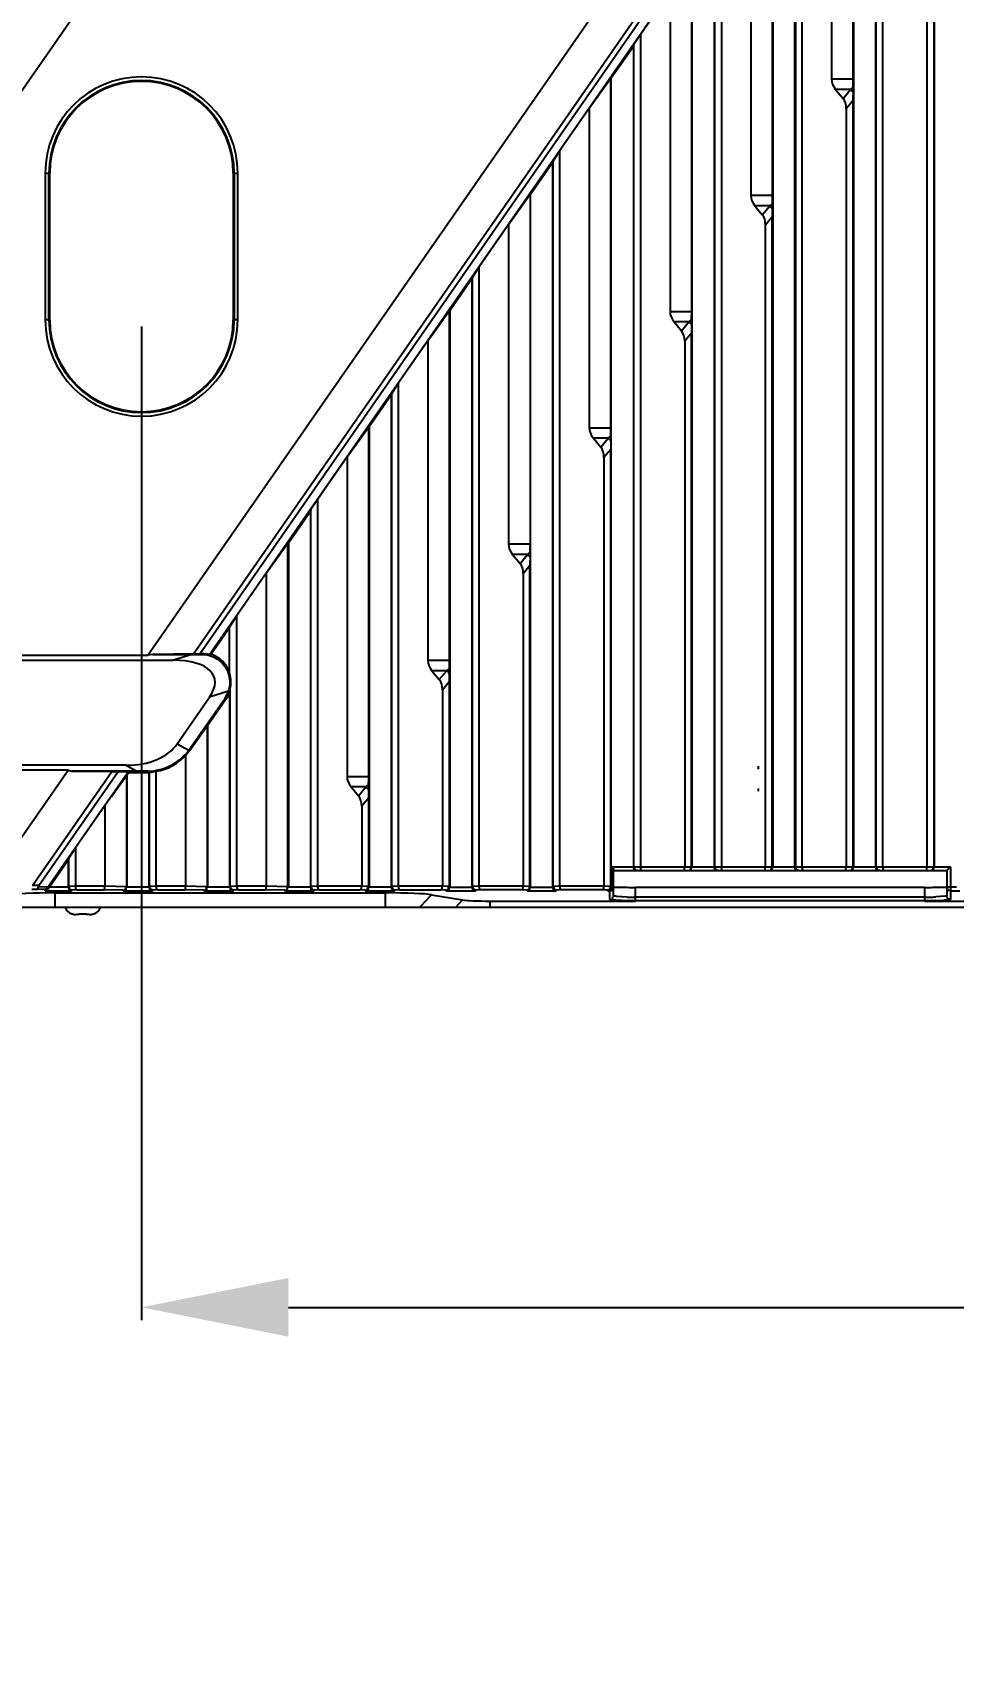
# Model space of a CAD drawing. Header units: millimetres. Extents: x 389 to 17466, y 310 to 5904.
# Drawn here: x 4587.7 to 4713.1, y 1050.6 to 1272.6 of the extents above; entities that cross this region are included whole.
import ezdxf

# ---------------------------------------------------------------- set-up
doc = ezdxf.new("R2010")
doc.units = ezdxf.units.MM
doc.layers.add('DIKE-5_20833-YOUDIM', color=7, linetype='Continuous')
doc.styles.get("Standard").update_dxf_attribs({"font": 'arial.ttf'})
doc.dimstyles.new('DIMSTYLE_14', dxfattribs={"dimtxt": 30, "dimasz": 20, "dimexe": 1.75, "dimexo": 0.875, "dimgap": 2, "dimtad": 1, "dimzin": 9, "dimdsep": 46, "dimtxsty": 'Standard', "dimblk": '_FILLED', "dimcen": 0.09, "dimadec": 0, "dimazin": 0, "dimtp": 0.05, "dimtm": 0.05, "dimtfac": 1, "dimtofl": 0, "dimtmove": 0, "dimatfit": 3, "dimldrblk": '_FILLED', "dimfxl": 1, "dimtolj": 1, "dimarcsym": 0})

# ---------------------------------------------------------------- blocks, each defined once
blk = doc.blocks.new('_FILLED')
at = {"color": 0, "linetype": 'ByBlock'}
blk.add_solid([(0, 0), (-1, 0.2), (-1, -0.2)], dxfattribs=at)
blk = doc.blocks.new('*D43')
at = {"layer": 'Defpoints', "color": 0, "linetype": 'Continuous', "transparency": 16777216}
for p in [(4602.54, 1233.48), (5096.54, 1233.48), (5096.54, 1098.98)]:
    blk.add_point(p, dxfattribs=at)
at = {"layer": 'DIKE-5_20833-YOUDIM', "color": 0, "linetype": 'Continuous', "lineweight": -2, "transparency": 16777216}
for p, q in [((4602.54, 1232.61), (4602.54, 1097.23)), ((5096.54, 1232.61), (5096.54, 1097.23)), ((4622.54, 1098.98), (5076.54, 1098.98))]:
    blk.add_line(p, q, dxfattribs=at)
at = {"layer": 'DIKE-5_20833-YOUDIM', "color": 0, "linetype": 'Continuous', "lineweight": -2, "transparency": 16777216, "xscale": 20, "yscale": 20, "zscale": 20, "rotation": 180}
blk.add_blockref('_FILLED', (4602.54, 1098.98), dxfattribs=at)
at = {"layer": 'DIKE-5_20833-YOUDIM', "color": 0, "linetype": 'Continuous', "lineweight": -2, "transparency": 16777216, "xscale": 20, "yscale": 20, "zscale": 20}
blk.add_blockref('_FILLED', (5096.54, 1098.98), dxfattribs=at)
at = {"layer": 'DIKE-5_20833-YOUDIM', "color": 0, "linetype": 'Continuous', "transparency": 16777216, "insert": (4849.54, 1120.4), "char_height": 30, "attachment_point": 5}
blk.add_mtext('\\A1;494 [1\'-7 1/2"]', dxfattribs=at)

msp = doc.modelspace()

# ---------------------------------------------------------------- linework, layer by layer
at = {"color": 7, "linetype": 'Continuous'}
for p, q in [((4532.5668, 1187.4964), (4799.9646, 1572.4123)), ((4603.3982, 1187.798), (4742.044, 1387.3769)), ((4609.6208, 1187.9917), (4742.2567, 1378.9194)), ((4610.4732, 1187.9917), (4742.8182, 1378.5008)), ((4611.7868, 1187.8911), (4743.7652, 1377.8724)), ((4710.5375, 1329.7545), (4710.5375, 1158.982)), ((4703.5375, 1158.982), (4703.5375, 1319.9077)), ((4702.5375, 1318.2386), (4702.5375, 1158.982)), ((4702.6205, 1158.982), (4702.6205, 1318.5034)), ((4699.4837, 1266.2645), (4699.4837, 1313.937)), ((4699.5375, 1313.9201), (4699.5375, 1158.982)), ((4696.5375, 1309.8313), (4696.5375, 1266.2674)), ((4692.5375, 1158.982), (4692.5375, 1304.0734)), ((4691.5375, 1158.982), (4691.5375, 1302.4042)), ((4691.6205, 1302.669), (4691.6205, 1158.982)), ((4688.4837, 1250.4301), (4688.4837, 1298.1026)), ((4688.5375, 1298.0858), (4688.5375, 1158.982)), ((4685.5375, 1293.9969), (4685.5375, 1250.433)), ((4681.5375, 1288.239), (4681.5375, 1158.982)), ((4680.5375, 1286.5699), (4680.5375, 1158.982)), ((4680.6205, 1158.982), (4680.6205, 1286.8347)), ((4677.4837, 1234.5957), (4677.4837, 1282.2683)), ((4677.5375, 1158.982), (4677.5375, 1282.2514)), ((4710.4546, 1279.1621), (4710.4546, 1158.982)), ((4674.5375, 1278.1626), (4670.5375, 1272.4046)), ((4674.5375, 1278.1626), (4674.5375, 1234.5986)), ((4709.5375, 1278.0761), (4709.5375, 1158.982)), ((4670.5375, 1272.4046), (4669.6205, 1271.0003)), ((4670.5375, 1158.982), (4670.5375, 1272.4046)), ((4669.5375, 1270.7355), (4666.5375, 1266.417)), ((4669.6205, 1271.0003), (4669.5375, 1270.7355)), ((4669.5375, 1270.7355), (4669.5375, 1158.982)), ((4669.6205, 1158.982), (4669.6205, 1271.0003)), ((4663.5375, 1262.3282), (4666.4837, 1266.4339)), ((4666.4837, 1218.7614), (4666.4837, 1266.4339)), ((4666.4837, 1266.4339), (4666.5375, 1266.417)), ((4666.5375, 1156.2488), (4666.5375, 1266.417)), ((4699.4837, 1266.2645), (4696.5375, 1266.2674)), ((4697.0924, 1264.8799), (4698.1016, 1263.6583)), ((4699.1108, 1264.878), (4697.0924, 1264.8799)), ((4698.1016, 1263.6583), (4699.1108, 1264.878)), ((4699.4546, 1263.35), (4698.5375, 1262.2417)), ((4699.1108, 1264.878), (4699.4741, 1265.1451)), ((4699.4546, 1263.3277), (4699.4546, 1158.982)), ((4663.5375, 1262.3282), (4659.5375, 1256.5703)), ((4663.5375, 1262.3282), (4663.5375, 1218.7643)), ((4698.5375, 1262.2417), (4698.5375, 1158.982)), ((4658.5375, 1254.9011), (4655.5375, 1250.5827)), ((4658.6205, 1255.166), (4658.5375, 1254.9011)), ((4658.5375, 1254.9011), (4658.5375, 1156.2239)), ((4659.5375, 1256.5703), (4658.6205, 1255.166)), ((4658.6205, 1156.3146), (4658.6205, 1255.166)), ((4659.5375, 1156.355), (4659.5375, 1256.5703)), ((4589.4241, 1253.482), (4589.4241, 1233.482)), ((4589.4241, 1253.482), (4590.0375, 1253.482)), ((4589.9198, 1233.482), (4589.9198, 1253.482)), ((4590.0375, 1233.482), (4590.0375, 1253.482)), ((4615.0375, 1253.482), (4615.0375, 1233.482)), ((4615.0375, 1253.482), (4615.6509, 1253.482)), ((4615.1553, 1253.482), (4615.1553, 1233.482)), ((4615.6509, 1233.482), (4615.6509, 1253.482)), ((4652.5375, 1246.4938), (4655.4837, 1250.5995)), ((4655.4837, 1250.5995), (4655.4837, 1202.9209)), ((4655.4837, 1250.5995), (4655.5375, 1250.5827)), ((4655.5375, 1156.2239), (4655.5375, 1250.5827)), ((4688.4837, 1250.4301), (4685.5375, 1250.433)), ((4686.0924, 1249.0456), (4687.1016, 1247.8239)), ((4688.1108, 1249.0436), (4686.0924, 1249.0456)), ((4687.1016, 1247.8239), (4688.1108, 1249.0436)), ((4688.1108, 1249.0436), (4688.4741, 1249.3107)), ((4652.5375, 1246.4938), (4648.5375, 1240.7359)), ((4652.5375, 1246.4938), (4652.5375, 1202.9299)), ((4688.4546, 1247.5157), (4687.5375, 1246.4074)), ((4687.5375, 1158.982), (4687.5375, 1246.4074)), ((4688.4546, 1158.982), (4688.4546, 1247.4934)), ((4647.5375, 1239.0668), (4644.5375, 1234.7483)), ((4647.6205, 1239.3316), (4647.5375, 1239.0668)), ((4647.5375, 1239.0668), (4647.5375, 1156.2239)), ((4648.5375, 1240.7359), (4647.6205, 1239.3316)), ((4647.6205, 1156.3146), (4647.6205, 1239.3316)), ((4648.5375, 1156.355), (4648.5375, 1240.7359)), ((4641.5375, 1230.6595), (4644.4837, 1234.7652)), ((4644.4837, 1187.0926), (4644.4837, 1234.7652)), ((4644.4837, 1234.7652), (4644.5375, 1234.7483)), ((4644.5375, 1234.7483), (4644.5375, 1156.2239)), ((4677.4837, 1234.5957), (4674.5375, 1234.5986)), ((4590.0375, 1233.482), (4589.4241, 1233.482)), ((4615.6509, 1233.482), (4615.0375, 1233.482)), ((4675.0924, 1233.2112), (4676.1016, 1231.9895)), ((4677.1108, 1233.2092), (4675.0924, 1233.2112)), ((4676.1016, 1231.9895), (4677.1108, 1233.2092)), ((4677.1108, 1233.2092), (4677.4741, 1233.4764)), ((4641.5375, 1230.6595), (4637.5375, 1224.9015)), ((4641.5375, 1230.6595), (4641.5375, 1187.0955)), ((4677.4546, 1231.6813), (4676.5375, 1230.573)), ((4676.5375, 1230.573), (4676.5375, 1158.982)), ((4677.4546, 1158.982), (4677.4546, 1231.659)), ((4636.6205, 1223.4972), (4636.5375, 1223.2324)), ((4637.5375, 1224.9015), (4636.6205, 1223.4972)), ((4636.6205, 1156.3317), (4636.6205, 1223.4972)), ((4637.5375, 1156.3626), (4637.5375, 1224.9015)), ((4636.5375, 1223.2324), (4633.5375, 1218.9139)), ((4636.5375, 1223.2324), (4636.5375, 1156.2488)), ((4630.5375, 1214.8251), (4633.4837, 1218.9308)), ((4633.4837, 1171.2583), (4633.4837, 1218.9308)), ((4633.5375, 1218.9139), (4633.4837, 1218.9308)), ((4633.5375, 1218.9139), (4633.5375, 1156.2239)), ((4666.4837, 1218.7614), (4663.5375, 1218.7643)), ((4664.0924, 1217.3768), (4665.1016, 1216.1552)), ((4666.1108, 1217.3749), (4664.0924, 1217.3768)), ((4665.1016, 1216.1552), (4666.1108, 1217.3749)), ((4666.1108, 1217.3749), (4666.4741, 1217.642)), ((4630.5375, 1214.8251), (4626.5375, 1209.0672)), ((4630.5375, 1214.8251), (4630.5375, 1171.2612)), ((4666.4546, 1215.8469), (4665.5375, 1214.7387)), ((4665.5375, 1214.7387), (4665.5375, 1156.355)), ((4666.4546, 1156.3317), (4666.4546, 1215.8246)), ((4626.5375, 1209.0672), (4625.6205, 1207.6629)), ((4626.5375, 1156.3626), (4626.5375, 1209.0672)), ((4625.5375, 1207.398), (4622.5375, 1203.0796)), ((4625.6205, 1207.6629), (4625.5375, 1207.398)), ((4625.5375, 1207.398), (4625.5375, 1156.2488)), ((4625.6205, 1156.3317), (4625.6205, 1207.6629)), ((4619.5375, 1198.9908), (4622.4837, 1203.0964)), ((4622.4837, 1156.2805), (4622.4837, 1203.0964)), ((4622.4837, 1203.0964), (4622.5375, 1203.0796)), ((4622.5375, 1203.0796), (4622.5375, 1156.2239)), ((4655.4837, 1202.927), (4652.5375, 1202.9299)), ((4653.0924, 1201.5425), (4654.1016, 1200.3208)), ((4655.1108, 1201.5405), (4653.0924, 1201.5425)), ((4654.1016, 1200.3208), (4655.1108, 1201.5405)), ((4655.1108, 1201.5405), (4655.4741, 1201.8076)), ((4619.5375, 1198.9908), (4615.5375, 1193.2328)), ((4619.5375, 1198.9908), (4619.5375, 1156.3577)), ((4655.4546, 1200.0126), (4654.5375, 1198.9043)), ((4654.5375, 1198.9043), (4654.5375, 1156.355)), ((4655.4546, 1156.3317), (4655.4546, 1199.9903)), ((4615.5375, 1193.2328), (4614.5375, 1191.7015)), ((4615.5375, 1156.3626), (4615.5375, 1193.2328)), ((4614.5375, 1191.5637), (4612.0179, 1187.9367)), ((4614.5375, 1185.3584), (4614.5375, 1191.7015)), ((4551.055, 1187.798), (4603.3982, 1187.798)), ((4604.0855, 1187.9287), (4603.3982, 1187.798)), ((4609.6208, 1187.9917), (4604.0855, 1187.9287)), ((4604.0855, 1187.9287), (4609.2666, 1187.9287)), ((4606.7719, 1187.1313), (4609.2666, 1187.9287)), ((4609.6208, 1187.9917), (4610.4732, 1187.9917)), ((4610.7855, 1187.9984), (4610.4732, 1187.9917)), ((4610.7855, 1187.9984), (4610.7855, 1187.9318)), ((4553.0269, 1187.1313), (4606.7719, 1187.1313)), ((4644.4837, 1187.0926), (4641.5375, 1187.0955)), ((4642.0924, 1185.7081), (4643.1016, 1184.4865)), ((4644.1108, 1185.7061), (4642.0924, 1185.7081)), ((4643.1016, 1184.4865), (4644.1108, 1185.7061)), ((4644.1108, 1185.7061), (4644.4741, 1185.9733)), ((4644.4546, 1184.1782), (4643.5375, 1183.0699)), ((4644.4546, 1184.1559), (4644.4546, 1156.3317)), ((4607.412, 1175.7649), (4611.7947, 1182.0779)), ((4609.0031, 1174.8955), (4613.9093, 1181.9627)), ((4614.0713, 1181.8503), (4611.5375, 1178.2004)), ((4614.3807, 1182.9045), (4611.7947, 1182.0779)), ((4613.9093, 1181.9627), (4614.0713, 1181.8503)), ((4614.5375, 1182.7449), (4614.5375, 1156.2488)), ((4614.6205, 1156.3317), (4614.6205, 1183.2075)), ((4643.5375, 1183.0699), (4643.5375, 1156.3626)), ((4609.1386, 1174.8796), (4611.4837, 1178.1858)), ((4611.4837, 1178.1858), (4611.5375, 1178.2004)), ((4611.4837, 1178.1858), (4611.4837, 1156.3026)), ((4611.5375, 1178.2004), (4611.5375, 1156.2239)), ((4607.412, 1175.7649), (4609.0031, 1174.8955)), ((4609.1386, 1174.8796), (4609.0397, 1174.9483)), ((4600.4145, 1172.8277), (4551.1458, 1172.8277)), ((4601.8023, 1172.0304), (4600.4145, 1172.8277)), ((4608.5375, 1174.146), (4608.5375, 1156.3577)), ((4686.5874, 1172.4612), (4686.5874, 1172.6813)), ((4592.5354, 1172.1611), (4551.4946, 1172.1611)), ((4581.6824, 1156.5384), (4592.5354, 1172.1611)), ((4587.6977, 1156.4336), (4598.4889, 1171.9674)), ((4588.55, 1156.4336), (4599.3413, 1171.9674)), ((4589.7846, 1156.2193), (4600.7035, 1171.9369)), ((4592.5354, 1172.1611), (4593.0412, 1172.0304)), ((4601.8023, 1172.0304), (4593.0412, 1172.0304)), ((4593.0412, 1172.0304), (4598.4889, 1171.9674)), ((4598.4422, 1168.5828), (4600.4837, 1171.4277)), ((4598.4889, 1171.9674), (4599.3413, 1171.9674)), ((4599.3413, 1171.9674), (4600.7035, 1171.9369)), ((4600.4837, 1171.4277), (4600.4837, 1156.3026)), ((4600.4837, 1171.4277), (4600.5375, 1171.4108)), ((4600.8271, 1171.8277), (4600.5375, 1171.4108)), ((4600.5375, 1171.4108), (4600.5375, 1156.2239)), ((4600.7035, 1171.9369), (4600.8271, 1171.8277)), ((4600.8271, 1171.8277), (4603.5375, 1171.8277)), ((4603.4515, 1172.0259), (4603.4515, 1171.8771)), ((4603.6205, 1171.883), (4603.4515, 1171.8771)), ((4603.6205, 1171.883), (4603.5375, 1171.8277)), ((4603.5375, 1171.8277), (4603.5375, 1156.2488)), ((4603.6205, 1156.3317), (4603.6205, 1171.883)), ((4604.5375, 1156.3626), (4604.5375, 1172.0009)), ((4633.4837, 1171.2583), (4630.5375, 1171.2612)), ((4633.1108, 1169.8718), (4633.4741, 1170.1389)), ((4598.4216, 1168.5946), (4598.4422, 1168.5828)), ((4631.0924, 1169.8737), (4632.1016, 1168.6521)), ((4633.1108, 1169.8718), (4631.0924, 1169.8737)), ((4632.1016, 1168.6521), (4633.1108, 1169.8718)), ((4633.4546, 1168.3439), (4632.5375, 1167.2356)), ((4633.4546, 1168.3216), (4633.4546, 1156.3317)), ((4686.5874, 1169.2828), (4686.5874, 1169.5029)), ((4597.5375, 1167.322), (4593.5375, 1161.5641)), ((4597.5375, 1167.322), (4597.5375, 1156.3577)), ((4632.5375, 1167.2356), (4632.5375, 1156.3626)), ((4592.6205, 1160.1598), (4593.5375, 1161.5641)), ((4593.5375, 1161.5641), (4593.5375, 1156.3626)), ((4592.5375, 1159.8949), (4589.9873, 1156.2239)), ((4592.6205, 1160.1598), (4592.5375, 1159.8949)), ((4592.5375, 1159.8949), (4592.5375, 1156.2488)), ((4592.6205, 1156.3317), (4592.6205, 1160.1598)), ((4666.6375, 1158.982), (4669.5375, 1158.982)), ((4666.6375, 1156.2397), (4666.6375, 1158.982)), ((4669.6205, 1158.982), (4677.4546, 1158.982)), ((4677.5375, 1158.982), (4680.5375, 1158.982)), ((4680.6205, 1158.982), (4688.4546, 1158.982)), ((4688.5375, 1158.982), (4691.5375, 1158.982)), ((4691.6205, 1158.982), (4699.4546, 1158.982)), ((4699.5375, 1158.982), (4702.5375, 1158.982)), ((4702.6205, 1158.982), (4710.4546, 1158.982)), ((4710.5375, 1158.982), (4712.7375, 1158.982)), ((4712.2375, 1158.482), (4712.7375, 1158.982)), ((4712.7375, 1158.982), (4712.7375, 1154.5455)), ((4666.8375, 1155.0448), (4666.8375, 1158.582)), ((4666.8375, 1158.482), (4670.012, 1158.482)), ((4669.6022, 1158.73), (4669.6401, 1158.8904)), ((4670.1097, 1158.482), (4676.9653, 1158.482)), ((4670.5633, 1158.7404), (4670.5857, 1158.8906)), ((4676.5117, 1158.7404), (4676.4894, 1158.8906)), ((4677.063, 1158.482), (4681.012, 1158.482)), ((4677.4728, 1158.73), (4677.435, 1158.8904)), ((4680.6022, 1158.73), (4680.6401, 1158.8904)), ((4681.1097, 1158.482), (4687.9653, 1158.482)), ((4681.5633, 1158.7404), (4681.5857, 1158.8906)), ((4687.5117, 1158.7404), (4687.4894, 1158.8906)), ((4688.063, 1158.482), (4692.012, 1158.482)), ((4688.4728, 1158.73), (4688.435, 1158.8904)), ((4691.6022, 1158.73), (4691.6401, 1158.8904)), ((4692.1097, 1158.482), (4698.9653, 1158.482)), ((4692.5633, 1158.7404), (4692.5857, 1158.8906)), ((4698.5117, 1158.7404), (4698.4894, 1158.8906)), ((4699.063, 1158.482), (4703.012, 1158.482)), ((4699.4728, 1158.73), (4699.435, 1158.8904)), ((4702.6022, 1158.73), (4702.6401, 1158.8904)), ((4703.1097, 1158.482), (4709.9653, 1158.482)), ((4703.5633, 1158.7404), (4703.5857, 1158.8906)), ((4709.5117, 1158.7404), (4709.4894, 1158.8906)), ((4710.063, 1158.482), (4712.2375, 1158.482)), ((4710.4728, 1158.73), (4710.435, 1158.8904)), ((4712.2375, 1158.482), (4712.2375, 1155.0448)), ((4587.5804, 1155.9343), (4588.343, 1155.9343)), ((4588.55, 1156.4336), (4587.6977, 1156.4336)), ((4589.3172, 1155.9012), (4588.343, 1155.9343)), ((4589.7846, 1156.2193), (4588.4809, 1156.2635)), ((4589.3172, 1155.9012), (4589.4096, 1155.7246)), ((4589.4096, 1155.7246), (4593.012, 1155.7246)), ((4589.7214, 1156.127), (4589.7846, 1156.2193)), ((4589.8087, 1155.96), (4589.7214, 1156.127)), ((4592.5375, 1156.2239), (4589.9873, 1156.2239)), ((4590.7591, 1153.482), (4590.7591, 1155.4324)), ((4590.7591, 1155.4324), (4635.7571, 1155.4324)), ((4592.6205, 1156.3317), (4592.5375, 1156.2488)), ((4593.5375, 1156.3626), (4592.6205, 1156.3146)), ((4593.012, 1155.7246), (4593.1097, 1155.8224)), ((4593.7446, 1155.8556), (4593.1097, 1155.8224)), ((4597.5375, 1156.355), (4593.5375, 1156.355)), ((4593.7446, 1155.8556), (4597.4195, 1155.8556)), ((4599.9996, 1155.788), (4597.4195, 1155.8556)), ((4600.4837, 1156.2805), (4597.5375, 1156.3577)), ((4599.9996, 1155.788), (4600.063, 1155.7246)), ((4600.063, 1155.7246), (4604.012, 1155.7246)), ((4600.5375, 1156.2488), (4600.4837, 1156.3026)), ((4603.5375, 1156.2239), (4600.5375, 1156.2239)), ((4603.6205, 1156.3317), (4603.5375, 1156.2488)), ((4604.5375, 1156.3626), (4603.6205, 1156.3146)), ((4604.012, 1155.7246), (4604.1097, 1155.8224)), ((4604.7446, 1155.8556), (4604.1097, 1155.8224)), ((4608.5375, 1156.355), (4604.5375, 1156.355)), ((4604.7446, 1155.8556), (4608.4195, 1155.8556)), ((4610.9996, 1155.788), (4608.4195, 1155.8556)), ((4611.4837, 1156.2805), (4608.5375, 1156.3577)), ((4610.9996, 1155.788), (4611.063, 1155.7246)), ((4611.063, 1155.7246), (4615.012, 1155.7246)), ((4611.5375, 1156.2488), (4611.4837, 1156.3026)), ((4614.5375, 1156.2239), (4611.5375, 1156.2239)), ((4614.6205, 1156.3317), (4614.5375, 1156.2488)), ((4615.5375, 1156.3626), (4614.6205, 1156.3146)), ((4615.012, 1155.7246), (4615.1097, 1155.8224)), ((4615.7446, 1155.8556), (4615.1097, 1155.8224)), ((4619.5375, 1156.355), (4615.5375, 1156.355)), ((4615.7446, 1155.8556), (4619.4195, 1155.8556)), ((4621.9996, 1155.788), (4619.4195, 1155.8556)), ((4622.4837, 1156.2805), (4619.5375, 1156.3577)), ((4621.9996, 1155.788), (4622.063, 1155.7246)), ((4622.063, 1155.7246), (4626.012, 1155.7246)), ((4622.5375, 1156.2488), (4622.4837, 1156.3026)), ((4625.5375, 1156.2239), (4622.5375, 1156.2239)), ((4625.6205, 1156.3317), (4625.5375, 1156.2488)), ((4626.5375, 1156.3626), (4625.6205, 1156.3146)), ((4626.012, 1155.7246), (4626.1097, 1155.8224)), ((4626.7446, 1155.8556), (4626.1097, 1155.8224)), ((4632.5375, 1156.355), (4626.5375, 1156.355)), ((4626.7446, 1155.8556), (4632.3304, 1155.8556)), ((4632.9653, 1155.8224), (4632.3304, 1155.8556)), ((4633.4546, 1156.3146), (4632.5375, 1156.3626)), ((4632.9653, 1155.8224), (4633.063, 1155.7246)), ((4633.063, 1155.7246), (4637.012, 1155.7246)), ((4633.5375, 1156.2488), (4633.4546, 1156.3317)), ((4636.5375, 1156.2239), (4633.5375, 1156.2239)), ((4635.7571, 1153.482), (4635.7571, 1155.4324)), ((4636.6205, 1156.3317), (4636.5375, 1156.2488)), ((4637.5375, 1156.3626), (4636.6205, 1156.3146)), ((4637.012, 1155.7246), (4637.1097, 1155.8224)), ((4637.7446, 1155.8556), (4637.1097, 1155.8224)), ((4643.5375, 1156.355), (4637.5375, 1156.355)), ((4637.7446, 1155.8556), (4643.3304, 1155.8556)), ((4642.059, 1155.1884), (4640.4555, 1153.482)), ((4642.059, 1155.1884), (4646.2705, 1154.4722)), ((4643.9653, 1155.8224), (4643.3304, 1155.8556)), ((4644.4546, 1156.3146), (4643.5375, 1156.3626)), ((4644.063, 1155.7246), (4643.9653, 1155.8224)), ((4644.063, 1155.7246), (4648.012, 1155.7246)), ((4644.5375, 1156.2488), (4644.4546, 1156.3317)), ((4644.5375, 1156.2239), (4647.5375, 1156.2239)), ((4645.3401, 1153.482), (4646.2705, 1154.4722)), ((4647.5375, 1156.2488), (4647.6205, 1156.3317)), ((4648.5375, 1156.3626), (4647.6205, 1156.3146)), ((4648.012, 1155.7246), (4648.1097, 1155.8224)), ((4648.7446, 1155.8556), (4648.1097, 1155.8224)), ((4654.5375, 1156.355), (4648.5375, 1156.355)), ((4654.3304, 1155.8556), (4648.7446, 1155.8556)), ((4654.9653, 1155.8224), (4654.3304, 1155.8556)), ((4655.4546, 1156.3146), (4654.5375, 1156.3626)), ((4655.063, 1155.7246), (4654.9653, 1155.8224)), ((4655.063, 1155.7246), (4659.012, 1155.7246)), ((4655.5375, 1156.2488), (4655.4546, 1156.3317)), ((4655.5375, 1156.2239), (4658.5375, 1156.2239)), ((4658.6205, 1156.3317), (4658.5375, 1156.2488)), ((4659.5375, 1156.3626), (4658.6205, 1156.3146)), ((4659.1097, 1155.8224), (4659.012, 1155.7246)), ((4659.7446, 1155.8556), (4659.1097, 1155.8224)), ((4665.5375, 1156.355), (4659.5375, 1156.355)), ((4665.3304, 1155.8556), (4659.7446, 1155.8556)), ((4665.9653, 1155.8224), (4665.3304, 1155.8556)), ((4666.4546, 1156.3146), (4665.5375, 1156.3626)), ((4666.0481, 1155.7395), (4665.9653, 1155.8224)), ((4666.0481, 1155.7395), (4666.3375, 1155.7395)), ((4666.3375, 1154.5455), (4666.3375, 1155.8469)), ((4666.4422, 1154.5009), (4666.3375, 1154.5455)), ((4666.3915, 1156.0863), (4666.3409, 1156.2301)), ((4666.5125, 1156.0925), (4666.4451, 1155.9593)), ((4666.5375, 1156.2488), (4666.5125, 1156.0925)), ((4666.6076, 1156.1091), (4666.6375, 1156.2397)), ((4666.6375, 1156.2397), (4666.8375, 1156.2397)), ((4668.7134, 1154.8747), (4667.2377, 1154.9532)), ((4709.2375, 1156.1916), (4669.8375, 1156.1916)), ((4669.8375, 1154.362), (4669.8375, 1156.1916)), ((4709.2375, 1154.8613), (4669.8375, 1154.8613)), ((4709.2375, 1154.362), (4709.2375, 1156.1916)), ((4712.0162, 1154.9756), (4710.7272, 1154.8856)), ((4712.2375, 1155.0448), (4712.0162, 1154.9756)), ((4713.5375, 1156.2239), (4712.2375, 1156.2239)), ((4712.2903, 1154.8215), (4712.2375, 1155.0448)), ((4712.3059, 1155.9719), (4712.3684, 1156.1209)), ((4712.7375, 1155.7246), (4712.5796, 1155.7502)), ((4712.7375, 1155.7246), (4714.012, 1155.7246)), ((4561.0375, 1153.482), (4744.5375, 1153.482)), ((4593.0375, 1152.5678), (4593.0375, 1152.5992)), ((4594.0375, 1152.482), (4593.6715, 1152.482)), ((4594.0375, 1152.482), (4594.0375, 1152.5992)), ((4595.0375, 1152.5992), (4595.0375, 1152.482)), ((4595.4035, 1152.482), (4595.0375, 1152.482)), ((4596.0375, 1152.5992), (4596.0375, 1152.5678)), ((4650.0386, 1154.3263), (4669.8375, 1154.3263)), ((4650.0386, 1153.482), (4650.0386, 1154.3263)), ((4669.8375, 1154.362), (4667.8798, 1154.3934)), ((4709.2375, 1154.362), (4669.8375, 1154.362)), ((4711.1923, 1154.3933), (4709.2375, 1154.362)), ((4709.2375, 1154.3263), (4744.5375, 1154.3263))]:
    msp.add_line(p, q, dxfattribs=at)
for points in [[(4588.4809, 1156.2635), (4588.4846, 1156.2945), (4588.5068, 1156.3584), (4588.5437, 1156.4244)], [(4666.0481, 1155.7395), (4666.1049, 1155.7449), (4666.1625, 1155.7575), (4666.2206, 1155.778), (4666.2782, 1155.8067), (4666.3375, 1155.8469)], [(4666.3375, 1155.8469), (4666.3938, 1155.8975), (4666.4451, 1155.9592)], [(4666.4451, 1155.9593), (4666.5363, 1156.0147), (4666.6076, 1156.1091)]]:
    msp.add_lwpolyline(points, dxfattribs=at)
for centre, radius, start, end in [((4602.5375, 1253.482), 13.1134, 0, 180), ((4602.5375, 1253.482), 12.6177, 0, 180), ((4602.5375, 1253.482), 12.5, 0, 180), ((4636.0114, 1266.25), 63.4723, 359.002516, 0.007548), ((4695.7234, 1261.2117), 4.9916, 41.468025, 47.263706), ((4780.7629, 1263.2944), 81.3084, 179.138337, 179.976515), ((4827.2142, 1262.6761), 127.7637, 178.893437, 179.174347), ((4625.0113, 1250.4157), 63.4724, 359.002515, 0.007548), ((4684.7234, 1245.3773), 4.9916, 41.468027, 47.263712), ((4769.7629, 1247.46), 81.3084, 179.138337, 179.976515), ((4816.1882, 1246.8421), 127.7377, 178.893399, 179.174365), ((4614.0112, 1234.5813), 63.4725, 359.002515, 0.007548), ((4602.5375, 1233.482), 13.1134, 180, 0), ((4602.5375, 1233.482), 12.6177, 180, 0), ((4602.5375, 1233.482), 12.5, 180, 0), ((4673.7234, 1229.543), 4.9916, 41.468029, 47.263718), ((4758.7629, 1231.6257), 81.3084, 179.138337, 179.976515), ((4805.1593, 1231.0082), 127.7088, 178.893357, 179.174386), ((4662.7234, 1213.7086), 4.9916, 41.468032, 47.263725), ((4747.7629, 1215.7913), 81.3084, 179.138337, 179.976515), ((4794.1314, 1215.1743), 127.6809, 178.893316, 179.174405), ((4603.0112, 1218.7469), 63.4725, 359.002514, 0.007547), ((4651.7234, 1197.8742), 4.9916, 41.468035, 47.263733), ((4736.7629, 1199.957), 81.3084, 179.138337, 179.976515), ((4783.1051, 1199.3404), 127.6546, 178.893277, 179.174424), ((4592.0111, 1202.9126), 63.4726, 359.002514, 0.007547), ((4610.7855, 1184.1313), 4, 20.279442, 72.054379), ((4640.7234, 1182.0399), 4.9916, 41.468038, 47.26374), ((4772.0804, 1183.5064), 127.63, 178.893241, 179.174441), ((4581.011, 1187.0782), 63.4727, 359.002515, 0.007547), ((4725.7629, 1184.1226), 81.3084, 179.138337, 179.976515), ((4610.7855, 1184.1313), 4, 325.230859, 339.720558), ((4603.4515, 1178.8277), 6.9127, 279.038457, 317.370022), ((4689.5375, 1170.982), 3.3002, 153.37162, 156.719721), ((4603.2077, 1178.8432), 6.9703, 273.395357, 280.99881), ((4761.0575, 1167.6724), 127.607, 178.893206, 179.174457), ((4570.0109, 1171.2438), 63.4727, 359.002515, 0.007546), ((4629.7234, 1166.2055), 4.9916, 41.468041, 47.263748), ((4714.7629, 1168.2882), 81.3084, 179.138337, 179.976515), ((4689.5375, 1170.982), 3.3002, 203.28028, 206.62838), ((4669.8182, 1200.5148), 45.6535, 268.613355, 270.024291), ((4709.2426, 1202.5299), 47.6686, 269.99393, 270.86382), ((4709.3948, 1193.5692), 38.7066, 270.838437, 271.972668), ((4593.5375, 1153.982), 1.5, 199.514892, 250.528779), ((4593.628, 1154.0814), 1.5955, 248.278291, 253.963451), ((4593.6284, 1154.0827), 1.5969, 248.645504, 253.961979), ((4593.6378, 1154.1147), 1.6302, 253.956904, 256.590654), ((4593.6458, 1154.1485), 1.6649, 256.592712, 259.775549), ((4593.655, 1154.2005), 1.7178, 259.782, 263.210437), ((4593.6619, 1154.2567), 1.7743, 263.203451, 265.267217), ((4593.6702, 1154.3722), 1.8901, 265.304598, 270.03946), ((4595.4048, 1154.3722), 1.8901, 269.96054, 274.695402), ((4595.4132, 1154.2566), 1.7743, 274.732754, 276.796568), ((4595.4201, 1154.2006), 1.7178, 276.78959, 280.217981), ((4595.4293, 1154.1484), 1.6649, 280.224429, 283.40731), ((4595.4372, 1154.1147), 1.6302, 283.409364, 286.043074), ((4595.447, 1154.0814), 1.5955, 286.036536, 291.721723), ((4595.4466, 1154.0827), 1.5969, 286.038035, 291.354581), ((4595.5375, 1153.982), 1.5, 289.471221, 340.485108), ((4710.215, 1183.0008), 28.6242, 271.95675, 273.223076)]:
    msp.add_arc(centre, radius, start, end, dxfattribs=at)
for centre, major_axis, ratio, start_param, end_param in [((4705.4818, 1266.2603), (8.9443, -0.0088), 0.44721342, -3.14115501, -2.78705587), ((4694.5777, 1259.8489), (3.3206, 4.0131), 0.5375563, -0.57614068, -0.10251901), ((4694.4818, 1250.426), (8.9443, -0.0088), 0.44721342, -3.14115501, -2.78705587), ((4683.5777, 1244.0146), (3.3206, 4.0131), 0.5375563, -0.57614068, -0.10251901), ((4683.4818, 1234.5916), (8.9443, -0.0088), 0.44721342, -3.14115501, -2.78705587), ((4672.5777, 1228.1802), (3.3206, 4.0131), 0.5375563, -0.57614068, -0.10251901), ((4672.4818, 1218.7573), (8.9443, -0.0088), 0.44721342, -3.14115501, -2.78705587), ((4661.5777, 1212.3458), (3.3206, 4.0131), 0.5375563, -0.57614068, -0.10251901), ((4661.4818, 1202.9229), (8.9443, -0.0088), 0.44721342, -3.14115501, -2.78705587), ((4650.5777, 1196.5115), (3.3206, 4.0131), 0.5375563, -0.57614068, -0.10251901), ((4623.323, 1188.2608), (17.2595, 0.2706), 0.01116518, -2.52269124, -2.38406175), ((4610.8721, 1184.0711), (3.227, -2.2417), 0.99963915, 1.94282587, 2.19984719), ((4615.4824, 1180.8684), (7.049, -4.8969), 0.74565879, 2.50034908, 2.53297636), ((4600.9865, 1181.1221), (11.4657, 3.6644), 0.41538439, -0.49606349, 0.91499078), ((4650.4818, 1187.0885), (8.9443, -0.0088), 0.44721342, -3.14115501, -2.78705587), ((4610.6429, 1184.1313), (4.0836, 0), 0.99939008, 6.05483385, 6.58858863), ((4639.5777, 1180.6771), (3.3206, 4.0131), 0.5375563, -0.57614068, -0.10251901), ((4610.8652, 1184.076), (3.0441, -2.1133), 0.99965697, 0, 0.2852568), ((4602.9956, 1184.1313), (11.6907, 0), 0.74565879, -0.15971868, -0.10617937), ((4594.6219, 1183.6444), (13.0365, -7.4902), 0.59859988, -0.80589203, -0.05116234), ((4615.8764, 1171.4325), (18.8303, -0.4471), 0.0210829, 2.29189305, 2.41546714), ((4639.4818, 1171.2542), (8.9443, -0.0088), 0.44721342, -3.14115501, -2.78705587), ((4628.5777, 1164.8427), (3.3206, 4.0131), 0.5375563, -0.57614068, -0.10251901), ((4590.7591, 1155.0863), (6.5952, 0), 0.0524799, 1.57079633, 2.8422436), ((4590.0192, 1156.2239), (0.3481, 0.4998), 0.04300267, -4.68244214, -4.12621458), ((4635.7571, 1155.0863), (6.5952, 0), 0.0524799, 0.29934906, 1.57079633), ((4650.0386, 1154.5332), (3.9434, 0), 0.0524799, -2.8422436, -1.57079633), ((4669.8375, 1156.2439), (3, 0), 0.01745506, 3.14159265, 4.71238898), ((4709.2375, 1156.2439), (3, 0), 0.01745506, -1.57079633, 0)]:
    msp.add_ellipse(centre, major_axis=major_axis, ratio=ratio, start_param=start_param, end_param=end_param, dxfattribs=at)
for points, knots in [([(4610.7855, 1187.9318), (4611.9418, 1187.9363), (4614.3879, 1186.7025), (4614.7462, 1184.0019), (4614.3807, 1182.9045)], [0, 0, 0, 0, 0.49992597, 1, 1, 1, 1]), ([(4670.1097, 1158.482), (4669.9936, 1158.482), (4669.7314, 1158.4982), (4669.6776, 1158.8028), (4669.7357, 1158.8894)], [0, 0, 0, 0, 0.52692319, 1, 1, 1, 1]), ([(4670.7446, 1158.482), (4670.7007, 1158.482), (4670.5918, 1158.5516), (4670.5633, 1158.6714), (4670.5633, 1158.7404)], [0, 0, 0, 0, 0.38898542, 1, 1, 1, 1]), ([(4676.3304, 1158.482), (4676.3743, 1158.482), (4676.4832, 1158.5516), (4676.5117, 1158.6714), (4676.5117, 1158.7404)], [0, 0, 0, 0, 0.38898542, 1, 1, 1, 1]), ([(4676.9653, 1158.482), (4677.0814, 1158.482), (4677.3436, 1158.4982), (4677.3974, 1158.8028), (4677.3393, 1158.8894)], [0, 0, 0, 0, 0.52692319, 1, 1, 1, 1]), ([(4681.1097, 1158.482), (4680.9936, 1158.482), (4680.7314, 1158.4982), (4680.6776, 1158.8028), (4680.7357, 1158.8894)], [0, 0, 0, 0, 0.52692319, 1, 1, 1, 1]), ([(4681.7446, 1158.482), (4681.7007, 1158.482), (4681.5918, 1158.5516), (4681.5633, 1158.6714), (4681.5633, 1158.7404)], [0, 0, 0, 0, 0.38898542, 1, 1, 1, 1]), ([(4687.3304, 1158.482), (4687.3743, 1158.482), (4687.4832, 1158.5516), (4687.5117, 1158.6714), (4687.5117, 1158.7404)], [0, 0, 0, 0, 0.38898542, 1, 1, 1, 1]), ([(4687.9653, 1158.482), (4688.0814, 1158.482), (4688.3436, 1158.4982), (4688.3974, 1158.8028), (4688.3393, 1158.8894)], [0, 0, 0, 0, 0.52692319, 1, 1, 1, 1]), ([(4692.1097, 1158.482), (4691.9936, 1158.482), (4691.7314, 1158.4982), (4691.6776, 1158.8028), (4691.7357, 1158.8894)], [0, 0, 0, 0, 0.52692319, 1, 1, 1, 1]), ([(4692.7446, 1158.482), (4692.7007, 1158.482), (4692.5918, 1158.5516), (4692.5633, 1158.6714), (4692.5633, 1158.7404)], [0, 0, 0, 0, 0.38898542, 1, 1, 1, 1]), ([(4698.3304, 1158.482), (4698.3743, 1158.482), (4698.4832, 1158.5516), (4698.5117, 1158.6714), (4698.5117, 1158.7404)], [0, 0, 0, 0, 0.38898542, 1, 1, 1, 1]), ([(4698.9653, 1158.482), (4699.0814, 1158.482), (4699.3436, 1158.4982), (4699.3974, 1158.8028), (4699.3393, 1158.8894)], [0, 0, 0, 0, 0.52692319, 1, 1, 1, 1]), ([(4703.1097, 1158.482), (4702.9936, 1158.482), (4702.7314, 1158.4982), (4702.6776, 1158.8028), (4702.7357, 1158.8894)], [0, 0, 0, 0, 0.52692319, 1, 1, 1, 1]), ([(4703.7446, 1158.482), (4703.7007, 1158.482), (4703.5918, 1158.5516), (4703.5633, 1158.6714), (4703.5633, 1158.7404)], [0, 0, 0, 0, 0.38898542, 1, 1, 1, 1]), ([(4709.3304, 1158.482), (4709.3743, 1158.482), (4709.4832, 1158.5516), (4709.5117, 1158.6714), (4709.5117, 1158.7404)], [0, 0, 0, 0, 0.38898542, 1, 1, 1, 1]), ([(4709.9653, 1158.482), (4710.0814, 1158.482), (4710.3436, 1158.4982), (4710.3974, 1158.8028), (4710.3393, 1158.8894)], [0, 0, 0, 0, 0.52692319, 1, 1, 1, 1]), ([(4588.343, 1155.9343), (4588.3765, 1155.9402), (4588.468, 1156.0288), (4588.4514, 1156.1508), (4588.4395, 1156.2261)], [0, 0, 0, 0, 0.30899147, 1, 1, 1, 1]), ([(4589.4096, 1155.7246), (4589.513, 1155.7302), (4589.6989, 1155.7673), (4589.7425, 1155.9273), (4589.7503, 1155.9762)], [0, 0, 0, 0, 0.67667742, 1, 1, 1, 1]), ([(4593.012, 1155.7246), (4592.9079, 1155.7304), (4592.6512, 1155.7353), (4592.6041, 1156.03), (4592.6483, 1156.1329)], [0, 0, 0, 0, 0.48199676, 1, 1, 1, 1]), ([(4593.1097, 1155.8224), (4592.9928, 1155.8251), (4592.7304, 1155.8463), (4592.6792, 1156.1533), (4592.739, 1156.2395)], [0, 0, 0, 0, 0.52718877, 1, 1, 1, 1]), ([(4593.7446, 1155.8556), (4593.6481, 1155.8678), (4593.5392, 1156.059), (4593.5738, 1156.211), (4593.5911, 1156.2692)], [0, 0, 0, 0, 0.61556935, 1, 1, 1, 1]), ([(4597.4195, 1155.8556), (4597.4367, 1155.8595), (4597.5438, 1155.9787), (4597.5315, 1156.1461), (4597.5087, 1156.2732)], [0, 0, 0, 0, 0.12025381, 1, 1, 1, 1]), ([(4599.9996, 1155.788), (4600.1109, 1155.7918), (4600.3653, 1155.8068), (4600.4215, 1156.102), (4600.3687, 1156.1927)], [0, 0, 0, 0, 0.51459957, 1, 1, 1, 1]), ([(4600.063, 1155.7246), (4600.1678, 1155.7304), (4600.4319, 1155.735), (4600.4667, 1156.0387), (4600.4192, 1156.1429)], [0, 0, 0, 0, 0.4782057, 1, 1, 1, 1]), ([(4604.012, 1155.7246), (4603.9079, 1155.7304), (4603.6512, 1155.7353), (4603.6041, 1156.03), (4603.6483, 1156.1329)], [0, 0, 0, 0, 0.48199676, 1, 1, 1, 1]), ([(4604.1097, 1155.8224), (4603.9928, 1155.8251), (4603.7304, 1155.8463), (4603.6792, 1156.1533), (4603.739, 1156.2395)], [0, 0, 0, 0, 0.52718877, 1, 1, 1, 1]), ([(4604.7446, 1155.8556), (4604.6481, 1155.8678), (4604.5392, 1156.059), (4604.5738, 1156.211), (4604.5911, 1156.2692)], [0, 0, 0, 0, 0.61556935, 1, 1, 1, 1]), ([(4608.4195, 1155.8556), (4608.4367, 1155.8595), (4608.5438, 1155.9787), (4608.5315, 1156.1461), (4608.5087, 1156.2732)], [0, 0, 0, 0, 0.12025383, 1, 1, 1, 1]), ([(4610.9996, 1155.788), (4611.1109, 1155.7918), (4611.3653, 1155.8068), (4611.4215, 1156.102), (4611.3687, 1156.1927)], [0, 0, 0, 0, 0.51459958, 1, 1, 1, 1]), ([(4611.063, 1155.7246), (4611.1678, 1155.7304), (4611.4319, 1155.735), (4611.4667, 1156.0387), (4611.4192, 1156.1429)], [0, 0, 0, 0, 0.4782057, 1, 1, 1, 1]), ([(4615.012, 1155.7246), (4614.9079, 1155.7304), (4614.6512, 1155.7353), (4614.6041, 1156.03), (4614.6483, 1156.1329)], [0, 0, 0, 0, 0.48199676, 1, 1, 1, 1]), ([(4615.1097, 1155.8224), (4614.9928, 1155.8251), (4614.7304, 1155.8463), (4614.6792, 1156.1533), (4614.739, 1156.2395)], [0, 0, 0, 0, 0.52718877, 1, 1, 1, 1]), ([(4615.7446, 1155.8556), (4615.6481, 1155.8678), (4615.5392, 1156.059), (4615.5738, 1156.211), (4615.5911, 1156.2692)], [0, 0, 0, 0, 0.61556935, 1, 1, 1, 1]), ([(4619.4195, 1155.8556), (4619.4367, 1155.8595), (4619.5438, 1155.9787), (4619.5315, 1156.1461), (4619.5087, 1156.2732)], [0, 0, 0, 0, 0.12025381, 1, 1, 1, 1]), ([(4621.9996, 1155.788), (4622.1129, 1155.7919), (4622.3682, 1155.8145), (4622.4317, 1156.1109), (4622.3789, 1156.2039)], [0, 0, 0, 0, 0.51459161, 1, 1, 1, 1]), ([(4622.063, 1155.7246), (4622.1678, 1155.7304), (4622.4319, 1155.735), (4622.4667, 1156.0387), (4622.4192, 1156.1429)], [0, 0, 0, 0, 0.4782057, 1, 1, 1, 1]), ([(4626.012, 1155.7246), (4625.9079, 1155.7304), (4625.6512, 1155.7353), (4625.6041, 1156.03), (4625.6483, 1156.1329)], [0, 0, 0, 0, 0.48199676, 1, 1, 1, 1]), ([(4626.1097, 1155.8224), (4625.9928, 1155.8251), (4625.7304, 1155.8463), (4625.6792, 1156.1533), (4625.739, 1156.2395)], [0, 0, 0, 0, 0.52718877, 1, 1, 1, 1]), ([(4626.7446, 1155.8556), (4626.6481, 1155.8678), (4626.5392, 1156.059), (4626.5738, 1156.211), (4626.5911, 1156.2692)], [0, 0, 0, 0, 0.61556935, 1, 1, 1, 1]), ([(4632.3304, 1155.8556), (4632.43, 1155.8682), (4632.5364, 1156.0654), (4632.5065, 1156.2199), (4632.4901, 1156.2781)], [0, 0, 0, 0, 0.62416764, 1, 1, 1, 1]), ([(4632.9653, 1155.8224), (4633.0795, 1155.825), (4633.335, 1155.8397), (4633.39, 1156.1382), (4633.3331, 1156.2225)], [0, 0, 0, 0, 0.52904302, 1, 1, 1, 1]), ([(4633.063, 1155.7246), (4633.1678, 1155.7304), (4633.4319, 1155.735), (4633.4667, 1156.0387), (4633.4192, 1156.1429)], [0, 0, 0, 0, 0.4782057, 1, 1, 1, 1]), ([(4637.012, 1155.7246), (4636.9079, 1155.7304), (4636.6512, 1155.7353), (4636.6041, 1156.03), (4636.6483, 1156.1329)], [0, 0, 0, 0, 0.48199676, 1, 1, 1, 1]), ([(4637.1097, 1155.8224), (4636.9928, 1155.8251), (4636.7304, 1155.8463), (4636.6792, 1156.1533), (4636.739, 1156.2395)], [0, 0, 0, 0, 0.52718877, 1, 1, 1, 1]), ([(4637.7446, 1155.8556), (4637.6481, 1155.8678), (4637.5392, 1156.059), (4637.5738, 1156.211), (4637.5911, 1156.2692)], [0, 0, 0, 0, 0.61556935, 1, 1, 1, 1]), ([(4643.3304, 1155.8556), (4643.43, 1155.8682), (4643.5364, 1156.0654), (4643.5065, 1156.2199), (4643.4901, 1156.2781)], [0, 0, 0, 0, 0.62416764, 1, 1, 1, 1]), ([(4643.9653, 1155.8224), (4644.0795, 1155.825), (4644.335, 1155.8397), (4644.39, 1156.1382), (4644.3331, 1156.2225)], [0, 0, 0, 0, 0.52904302, 1, 1, 1, 1]), ([(4644.063, 1155.7246), (4644.1662, 1155.7303), (4644.4222, 1155.7319), (4644.4665, 1156.0261), (4644.4222, 1156.128)], [0, 0, 0, 0, 0.48173564, 1, 1, 1, 1]), ([(4648.012, 1155.7246), (4647.9082, 1155.7304), (4647.6518, 1155.7342), (4647.6053, 1156.0287), (4647.6495, 1156.1313)], [0, 0, 0, 0, 0.48198518, 1, 1, 1, 1]), ([(4648.1097, 1155.8224), (4647.9925, 1155.8251), (4647.7301, 1155.8476), (4647.6773, 1156.1548), (4647.7371, 1156.2413)], [0, 0, 0, 0, 0.52721476, 1, 1, 1, 1]), ([(4648.7446, 1155.8556), (4648.6459, 1155.8681), (4648.5383, 1156.0642), (4648.5709, 1156.2182), (4648.588, 1156.2767)], [0, 0, 0, 0, 0.62025484, 1, 1, 1, 1]), ([(4654.3304, 1155.8556), (4654.4285, 1155.868), (4654.5359, 1156.0618), (4654.5047, 1156.2149), (4654.4881, 1156.2729)], [0, 0, 0, 0, 0.62118633, 1, 1, 1, 1]), ([(4654.9653, 1155.8224), (4655.0809, 1155.8251), (4655.3366, 1155.8449), (4655.3978, 1156.1442), (4655.3409, 1156.2301)], [0, 0, 0, 0, 0.52907217, 1, 1, 1, 1]), ([(4655.063, 1155.7246), (4655.1699, 1155.7305), (4655.4361, 1155.7422), (4655.476, 1156.0482), (4655.4282, 1156.1546)], [0, 0, 0, 0, 0.47865268, 1, 1, 1, 1]), ([(4659.012, 1155.7246), (4658.9082, 1155.7304), (4658.6518, 1155.7342), (4658.6053, 1156.0287), (4658.6495, 1156.1313)], [0, 0, 0, 0, 0.48198518, 1, 1, 1, 1]), ([(4659.1097, 1155.8224), (4658.9925, 1155.8251), (4658.7301, 1155.8476), (4658.6773, 1156.1548), (4658.7371, 1156.2413)], [0, 0, 0, 0, 0.52721476, 1, 1, 1, 1]), ([(4659.7446, 1155.8556), (4659.6459, 1155.8681), (4659.5383, 1156.0642), (4659.5709, 1156.2182), (4659.588, 1156.2767)], [0, 0, 0, 0, 0.62025484, 1, 1, 1, 1]), ([(4665.3304, 1155.8556), (4665.4285, 1155.868), (4665.5359, 1156.0618), (4665.5047, 1156.2149), (4665.4881, 1156.2729)], [0, 0, 0, 0, 0.62118633, 1, 1, 1, 1]), ([(4666.3375, 1155.7395), (4666.4607, 1155.7395), (4666.7244, 1155.766), (4666.7933, 1156.0775), (4666.7314, 1156.161)], [0, 0, 0, 0, 0.54244865, 1, 1, 1, 1]), ([(4666.3375, 1154.5455), (4666.4565, 1154.5455), (4666.7207, 1154.5559), (4666.7705, 1154.8651), (4666.7086, 1154.9437)], [0, 0, 0, 0, 0.54336756, 1, 1, 1, 1]), ([(4667.8798, 1154.3934), (4667.7145, 1154.3992), (4667.2353, 1154.4236), (4666.7508, 1154.4363), (4666.4422, 1154.5009)], [0, 0, 0, 0, 0.34403624, 1, 1, 1, 1]), ([(4667.2377, 1154.9532), (4667.1377, 1154.9639), (4667.0391, 1154.9903), (4666.8375, 1155.0074), (4666.8375, 1155.0448)], [0, 0, 0, 0, 0.72902022, 1, 1, 1, 1]), ([(4712.7375, 1154.5455), (4712.737, 1154.4636), (4712.2563, 1154.5087), (4712.0503, 1154.4349), (4711.8243, 1154.4219)], [0, 0, 0, 0, 0.26555749, 1, 1, 1, 1]), ([(4712.5783, 1155.7449), (4712.512, 1155.7611), (4712.3923, 1155.7993), (4712.3059, 1155.9159), (4712.3059, 1155.9719)], [0, 0, 0, 0, 0.5494065, 1, 1, 1, 1]), ([(4594.0375, 1152.5992), (4594.2031, 1152.5772), (4594.5375, 1152.5585), (4594.872, 1152.5772), (4595.0375, 1152.5992)], [0, 0, 0, 0, 0.5, 1, 1, 1, 1])]:
    msp.add_open_spline(points, degree=3, knots=knots, dxfattribs=at)
for points in [[(4603.4516, 1172.0259), (4605.5346, 1172.015), (4607.8146, 1173.1848), (4609.0028, 1174.8957)], [(4609.1387, 1174.8797), (4608.9579, 1174.6248), (4608.7709, 1174.3617), (4608.5201, 1174.1753)], [(4666.6375, 1158.982), (4666.7102, 1158.8671), (4666.9033, 1158.7081), (4666.8078, 1158.6113)], [(4670.012, 1158.482), (4669.8523, 1158.482), (4669.6022, 1158.5704), (4669.6022, 1158.73)], [(4677.063, 1158.482), (4677.2227, 1158.482), (4677.4728, 1158.5704), (4677.4728, 1158.73)], [(4681.012, 1158.482), (4680.8523, 1158.482), (4680.6022, 1158.5704), (4680.6022, 1158.73)], [(4688.063, 1158.482), (4688.2227, 1158.482), (4688.4728, 1158.5704), (4688.4728, 1158.73)], [(4692.012, 1158.482), (4691.8523, 1158.482), (4691.6022, 1158.5704), (4691.6022, 1158.73)], [(4699.063, 1158.482), (4699.2227, 1158.482), (4699.4728, 1158.5704), (4699.4728, 1158.73)], [(4703.012, 1158.482), (4702.8523, 1158.482), (4702.6022, 1158.5704), (4702.6022, 1158.73)], [(4710.063, 1158.482), (4710.2227, 1158.482), (4710.4728, 1158.5704), (4710.4728, 1158.73)], [(4589.3172, 1155.9012), (4589.4574, 1155.9054), (4589.6503, 1155.9995), (4589.6643, 1156.1391)], [(4665.9653, 1155.8224), (4666.1323, 1155.8263), (4666.3915, 1155.9192), (4666.3915, 1156.0863)], [(4712.7375, 1154.5455), (4712.5673, 1154.5455), (4712.2813, 1154.6507), (4712.3063, 1154.8191)]]:
    msp.add_open_spline(points, degree=3, dxfattribs=at)

# ---------------------------------------------------------------- dimensions: what is measured, and where the dimension line sits
at = {"layer": 'DIKE-5_20833-YOUDIM', "linetype": 'Continuous'}
dim = msp.add_linear_dim(base=(5096.5375, 1098.981), p1=(4602.5375, 1233.482), p2=(5096.5375, 1233.482), dimstyle='DIMSTYLE_14', override={"dimpost": '<>', "dimtol": 0, "dimtp": 0.08, "dimtm": 0.08}, dxfattribs=at)
dim.commit()
dim.dimension.update_dxf_attribs({"geometry": '*D43', "text_midpoint": (4849.5375, 1120.4012)})

doc.saveas('drawing.dxf')
